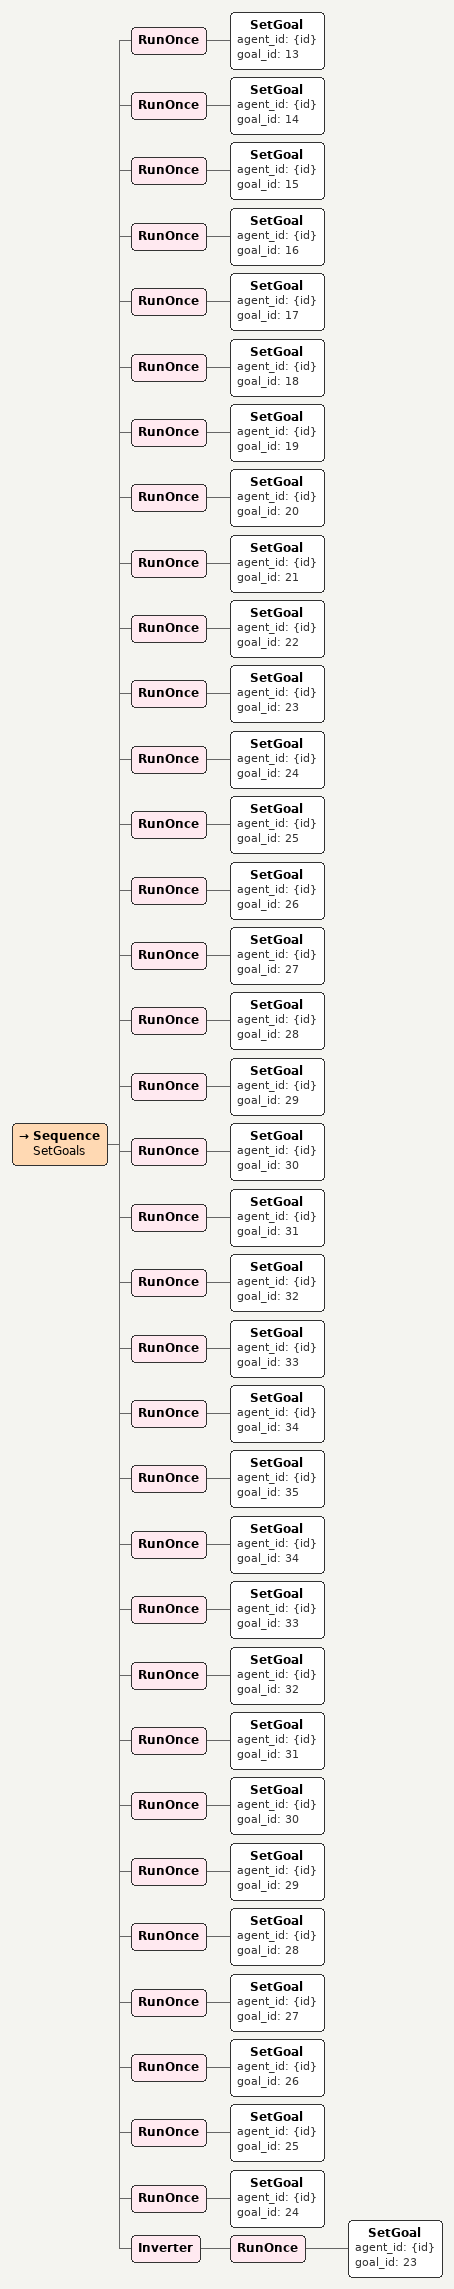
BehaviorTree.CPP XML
<Sequence name="SetGoals">
<RunOnce><SetGoal agent_id="{id}" goal_id="13"/></RunOnce>
<RunOnce><SetGoal agent_id="{id}" goal_id="14"/></RunOnce>
<RunOnce><SetGoal agent_id="{id}" goal_id="15"/></RunOnce>
<RunOnce><SetGoal agent_id="{id}" goal_id="16"/></RunOnce>
<RunOnce><SetGoal agent_id="{id}" goal_id="17"/></RunOnce>
<RunOnce><SetGoal agent_id="{id}" goal_id="18"/></RunOnce>
<RunOnce><SetGoal agent_id="{id}" goal_id="19"/></RunOnce>
<RunOnce><SetGoal agent_id="{id}" goal_id="20"/></RunOnce>
<RunOnce><SetGoal agent_id="{id}" goal_id="21"/></RunOnce>
<RunOnce><SetGoal agent_id="{id}" goal_id="22"/></RunOnce>
<RunOnce><SetGoal agent_id="{id}" goal_id="23"/></RunOnce>
<RunOnce><SetGoal agent_id="{id}" goal_id="24"/></RunOnce>
<RunOnce><SetGoal agent_id="{id}" goal_id="25"/></RunOnce>
<RunOnce><SetGoal agent_id="{id}" goal_id="26"/></RunOnce>
<RunOnce><SetGoal agent_id="{id}" goal_id="27"/></RunOnce>
<RunOnce><SetGoal agent_id="{id}" goal_id="28"/></RunOnce>
<RunOnce><SetGoal agent_id="{id}" goal_id="29"/></RunOnce>
<RunOnce><SetGoal agent_id="{id}" goal_id="30"/></RunOnce>
<RunOnce><SetGoal agent_id="{id}" goal_id="31"/></RunOnce>
<RunOnce><SetGoal agent_id="{id}" goal_id="32"/></RunOnce>
<RunOnce><SetGoal agent_id="{id}" goal_id="33"/></RunOnce>
<RunOnce><SetGoal agent_id="{id}" goal_id="34"/></RunOnce>
<RunOnce><SetGoal agent_id="{id}" goal_id="35"/></RunOnce>
<RunOnce><SetGoal agent_id="{id}" goal_id="34"/></RunOnce>
<RunOnce><SetGoal agent_id="{id}" goal_id="33"/></RunOnce>
<RunOnce><SetGoal agent_id="{id}" goal_id="32"/></RunOnce>
<RunOnce><SetGoal agent_id="{id}" goal_id="31"/></RunOnce>
<RunOnce><SetGoal agent_id="{id}" goal_id="30"/></RunOnce>
<RunOnce><SetGoal agent_id="{id}" goal_id="29"/></RunOnce>
<RunOnce><SetGoal agent_id="{id}" goal_id="28"/></RunOnce>
<RunOnce><SetGoal agent_id="{id}" goal_id="27"/></RunOnce>
<RunOnce><SetGoal agent_id="{id}" goal_id="26"/></RunOnce>
<RunOnce><SetGoal agent_id="{id}" goal_id="25"/></RunOnce>
<RunOnce><SetGoal agent_id="{id}" goal_id="24"/></RunOnce>
<Inverter><RunOnce><SetGoal agent_id="{id}" goal_id="23"/></RunOnce></Inverter>
</Sequence>
